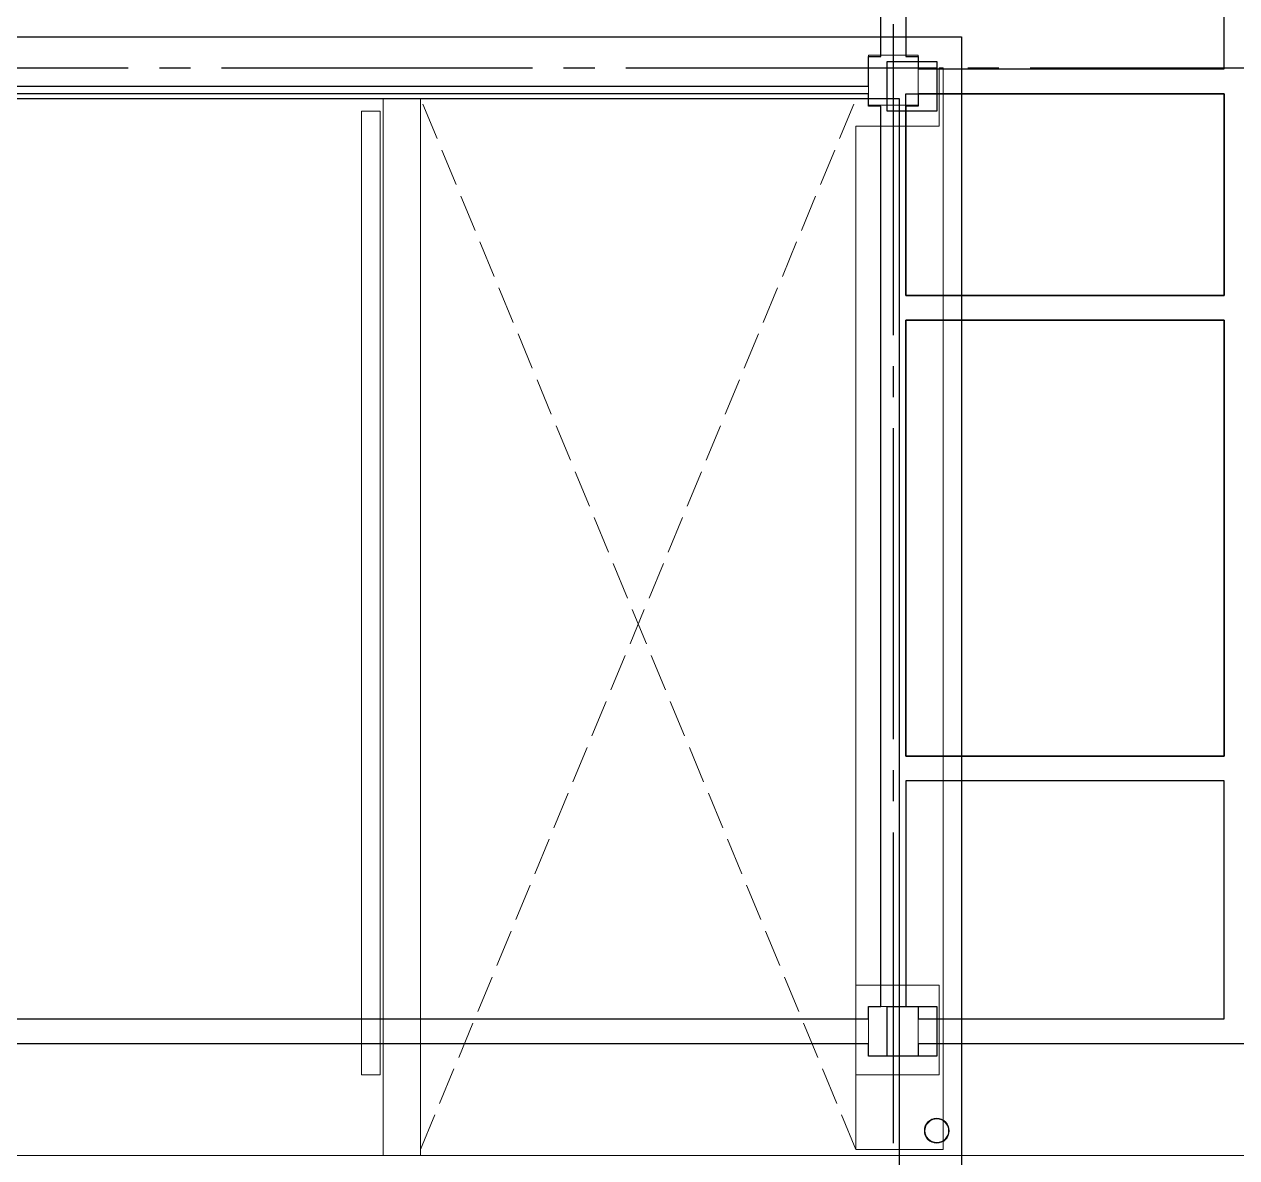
# Model space of a CAD drawing. Extents: x -960 to 27370, y -3283 to 11880.
# Drawn here: x 18621 to 19596, y 9048 to 9960 of the extents above; entities that cross this region are included whole.
import ezdxf
from ezdxf.enums import TextEntityAlignment as Align

# ---------------------------------------------------------------- set-up
doc = ezdxf.new("R2010")
doc.units = 0
doc.header["$LTSCALE"] = 100
doc.linetypes.add('X-S-FAB-L10$0$COL-CEN-LIN', pattern=[3.25, 2.5, -0.25, 0.25, -0.25])
doc.linetypes.add('X-S-FAB-L10$0$HIDDEN', pattern=[0.4, 0.3, -0.1])
for name, color, linetype in [('0-xref', 8, 'Continuous'), ('X-S-FAB-L10$0$0-DIM-TXT', 8, 'Continuous'), ('X-S-FAB-L10$0$A-OBJE-2D', 8, 'X-S-FAB-L10$0$HIDDEN'), ('X-S-FAB-L10$0$A-OBJE-MEP', 8, 'Continuous'), ('X-S-FAB-L10$0$A-WALL-EX', 8, 'Continuous'), ('X-S-FAB-L10$0$A-WALL-IN', 8, 'Continuous'), ('X-S-FAB-L10$0$ASP_5', 8, 'Continuous'), ('X-S-FAB-L10$0$BLOCK', 8, 'Continuous'), ('X-S-FAB-L10$0$CCL', 8, 'X-S-FAB-L10$0$COL-CEN-LIN'), ('X-S-FAB-L10$0$COL-S', 8, 'Continuous'), ('X-S-FAB-L10$0$S-BEAM-SHOW', 8, 'Continuous'), ('X-S-FAB-L10$0$S-COL', 8, 'Continuous'), ('X-S-FAB-L10$0$Steel Frame-188K', 8, 'Continuous')]:
    doc.layers.add(name, color=color, linetype=linetype)
doc.styles.add('X-S-FAB-L10$0$CHINA', font='simplex.shx', dxfattribs={"width": 0.75, "bigfont": 'chineset.shx'})
doc.styles.add('X-S-FAB-L10$0$Standard', font='', dxfattribs={"width": 0.8})
doc.styles.add('X-S-FAB-L10$0$TG_NOTE_TEXT', font='simplex.shx', dxfattribs={"width": 0.75, "bigfont": 'chineset.shx'})
doc.styles.get('X-S-FAB-L10$0$Standard').set_extended_font_data('Microsoft JhengHei')

# ---------------------------------------------------------------- blocks, each defined once
blk = doc.blocks.new('X-S-FAB-L10$0$FAB2-L05')
at = {"layer": 'X-S-FAB-L10$0$CCL'}
for p, q in [((-6840, 11005), (-6840, 0)), ((-26880, 10645), (1210, 10645))]:
    blk.add_line(p, q, dxfattribs=at)
at = {"layer": 'X-S-FAB-L10$0$COL-S'}
for points in [[(-6845, 10650), (-6805, 10650), (-6805, 10610), (-6845, 10610)], [(-6845, 9890), (-6805, 9890), (-6805, 9850), (-6845, 9850)]]:
    blk.add_lwpolyline(points, close=True, dxfattribs=at)
blk = doc.blocks.new('X-S-FAB-L10')
at = {"layer": 'X-S-FAB-L10$0$A-OBJE-2D', "lineweight": 0}
for p, q in [((18940, 9055), (19290, 9900)), ((19290, 9055), (18940, 9900))]:
    blk.add_line(p, q, dxfattribs=at)
at = {"layer": 'X-S-FAB-L10$0$A-OBJE-MEP', "lineweight": 0, "flags": 128}
blk.add_lwpolyline([(19364.5, 9070, 1), (19345.5, 9070, 1)], format="xyb", close=True, dxfattribs=at)
at = {"layer": 'X-S-FAB-L10$0$A-OBJE-MEP', "lineweight": 0}
blk.add_circle((19355, 9070), 10, dxfattribs=at)
at = {"layer": 'X-S-FAB-L10$0$A-WALL-EX', "lineweight": 0, "flags": 128}
for points in [[(24360, 9050), (15170, 9050)], [(15170, 9050), (24360, 9050)], [(15170, 9050), (24360, 9050)], [(15170, 9050), (24360, 9050)], [(15170, 9050), (24360, 9050)], [(15170, 9050), (24360, 9050)], [(15170, 9050), (24360, 9050)], [(15170, 9050), (24360, 9050)]]:
    blk.add_lwpolyline(points, dxfattribs=at)
at = {"layer": 'X-S-FAB-L10$0$A-WALL-IN', "lineweight": 0, "flags": 128}
for points in [[(18892.5, 9890), (18892.5, 9115)], [(18907.5, 9890), (18892.5, 9890)], [(18907.5, 9115), (18907.5, 9890)], [(18892.5, 9115), (18907.5, 9115)]]:
    blk.add_lwpolyline(points, dxfattribs=at)
at = {"layer": 'X-S-FAB-L10$0$ASP_5'}
for p, q in [((15120, 9950), (19375, 9950)), ((19375, 9950), (19375, 9028)), ((19325, 9900), (15170, 9900)), ((19325, 9028), (19325, 9900))]:
    blk.add_line(p, q, dxfattribs=at)
at = {"layer": 'X-S-FAB-L10$0$COL-S'}
for p, q in [((19315, 9930), (19355, 9930)), ((19315, 9890), (19315, 9930)), ((19355, 9930), (19355, 9890)), ((19355, 9890), (19315, 9890)), ((19315, 9170), (19355, 9170)), ((19315, 9130), (19315, 9170)), ((19355, 9170), (19355, 9130)), ((19355, 9130), (19315, 9130))]:
    blk.add_line(p, q, dxfattribs=at)
at = {"layer": 'X-S-FAB-L10$0$S-BEAM-SHOW', "lineweight": 0, "flags": 128}
for points in [[(19360, 9925), (19357, 9925)], [(19357, 9878), (19357, 9925)], [(19360, 9925), (19360, 9055)], [(18910, 9900), (18910, 9050)], [(18940, 9900), (18910, 9900)], [(18940, 9900), (18940, 9050)], [(19290, 9878), (19357, 9878)], [(19290, 9878), (19290, 9187)], [(19357, 9187), (19290, 9187)], [(19290, 9187), (19290, 9115)], [(19357, 9115), (19357, 9187)], [(19290, 9115), (19357, 9115)], [(19290, 9115), (19290, 9055)], [(18940, 9050), (18910, 9050)], [(19290, 9055), (19360, 9055)]]:
    blk.add_lwpolyline(points, dxfattribs=at)
at = {"layer": 'X-S-FAB-L10$0$S-COL', "lineweight": 0, "flags": 128}
for points in [[(19300, 9895), (19340, 9895), (19340, 9935), (19300, 9935)], [(19300, 9130), (19340, 9130), (19340, 9170), (19300, 9170)]]:
    blk.add_lwpolyline(points, close=True, dxfattribs=at)
at = {"layer": 'X-S-FAB-L10$0$Steel Frame-188K'}
for points in [[(20955, 9140), (20205, 9140), (20205, 9105), (20115, 9105), (20115, 9140), (19340, 9140), (19340, 9130), (19300, 9130), (19300, 9140), (18500, 9140), (18500, 9130), (18460, 9130), (17660, 9133.226), (17660, 9130), (17620, 9130), (16820, 9134.878), (16820, 9130), (16780, 9130), (15980, 9140), (15980, 9130), (15940, 9130), (15940, 9140), (15165, 9140)], [(15165, 9922.768), (15940, 9922.768), (15940, 9934), (15980, 9934), (15980, 9910.252), (15980, 9910.252), (16780, 9910.252), (16780, 9934), (16820, 9934), (16820, 9910.252), (17620, 9910.252), (17620, 9934), (17660, 9934), (17660, 9910.252), (18460, 9910.252), (18460, 9934), (18500, 9934), (18500, 9910.252), (19300, 9910.252), (19300, 9934), (19310, 9934), (19310, 10148.332), (19330, 10148.332), (24350, 10148.332)]]:
    blk.add_lwpolyline(points, dxfattribs=at)
for points in [[(19586.174, 10128.332), (19330, 10128.332), (19330, 9934), (19340, 9934), (19340, 9924), (19586.174, 9924)], [(19310, 9894), (19300, 9894), (19300, 9904), (18500, 9904), (18500, 9894), (18490, 9894), (18490, 9170), (18500, 9170), (18500, 9160), (19300, 9160), (19300, 9170), (19310, 9170)], [(19586.174, 9904), (19340, 9904), (19340, 9894), (19330, 9894), (19330, 9741.895), (19586.174, 9741.895)], [(19586.174, 9904), (19586.174, 9741.895), (19330, 9741.895), (19330, 9904)], [(19586.174, 9721.895), (19330, 9721.895), (19330, 9371.363), (19586.174, 9371.363)], [(19330, 9721.895), (19586.174, 9721.895), (19586.174, 9371.363), (19330, 9371.363)], [(19586.174, 9351.363), (19330, 9351.363), (19330, 9170), (19340, 9170), (19340, 9160), (19586.174, 9160)]]:
    blk.add_lwpolyline(points, close=True, dxfattribs=at)
at = {"layer": 'X-S-FAB-L10$0$BLOCK'}
blk.add_blockref('X-S-FAB-L10$0$FAB2-L05', (26160, -720), dxfattribs=at)
at = {"style": 'X-S-FAB-L10$0$TG_NOTE_TEXT', "width": 0.5, "flags": 1}
for p in [(7463.301, 9020), (18268.251, 8649), (11197.77, 4800.167), (16485.801, 4800.167), (25420.27, 2635), (13360, 320.001, 0), (7463.301, -33.333)]:
    blk.add_attdef('WH', text='', height=20, dxfattribs=at).set_placement(p, align=Align.BOTTOM_LEFT)
at = {"width": 0.5}
for style, p in [('X-S-FAB-L10$0$TG_NOTE_TEXT', (7585, 9020)), ('X-S-FAB-L10$0$TG_NOTE_TEXT', (18389.95, 8649)), ('X-S-FAB-L10$0$TG_NOTE_TEXT', (11117.5, 4813.5)), ('X-S-FAB-L10$0$TG_NOTE_TEXT', (16607.5, 4813.5)), ('X-S-FAB-L10$0$TG_NOTE_TEXT', (25350, 2635)), ('X-S-FAB-L10$0$Standard', (13129.375, 325.001, 0)), ('X-S-FAB-L10$0$TG_NOTE_TEXT', (7585, -20))]:
    blk.add_attdef('DESC', text='', height=10, dxfattribs=dict(at, style=style)).set_placement(p, align=Align.BOTTOM_LEFT)
for tag, style, p in [('TYPE', 'X-S-FAB-L10$0$TG_NOTE_TEXT', (7619.286, 9020)), ('NO', 'X-S-FAB-L10$0$TG_NOTE_TEXT', (7650.095, 9020)), ('TYPE', 'X-S-FAB-L10$0$TG_NOTE_TEXT', (18424.236, 8649)), ('NO', 'X-S-FAB-L10$0$TG_NOTE_TEXT', (18455.045, 8649)), ('NO', 'X-S-FAB-L10$0$TG_NOTE_TEXT', (11088.595, 4813.5)), ('TYPE', 'X-S-FAB-L10$0$TG_NOTE_TEXT', (11151.786, 4813.5)), ('TYPE', 'X-S-FAB-L10$0$TG_NOTE_TEXT', (16641.786, 4813.5)), ('NO', 'X-S-FAB-L10$0$TG_NOTE_TEXT', (16672.595, 4813.5)), ('NO', 'X-S-FAB-L10$0$TG_NOTE_TEXT', (25313, 2635)), ('TYPE', 'X-S-FAB-L10$0$TG_NOTE_TEXT', (25350, 2635)), ('NO', 'X-S-FAB-L10$0$Standard', (13100, 320.001, 0)), ('TYPE', 'X-S-FAB-L10$0$Standard', (13129.375, 320.001, 0)), ('TYPE', 'X-S-FAB-L10$0$TG_NOTE_TEXT', (7619.286, -20)), ('NO', 'X-S-FAB-L10$0$TG_NOTE_TEXT', (7650.095, -20))]:
    blk.add_attdef(tag, text='', height=10, dxfattribs=dict(at, style=style)).set_placement(p, align=Align.BOTTOM_RIGHT)
for rotation, style, p in [(180, 'X-S-FAB-L10$0$Standard', (317.625, 7480)), (180, 'X-S-FAB-L10$0$Standard', (1217.625, 7480)), (90, 'X-S-FAB-L10$0$TG_NOTE_TEXT', (24310, 3647.5)), (270, 'X-S-FAB-L10$0$TG_NOTE_TEXT', (17080, 1605))]:
    blk.add_attdef('DESC', text='', height=10, rotation=rotation, dxfattribs=dict(at, style=style)).set_placement(p, align=Align.BOTTOM_LEFT)
for tag, rotation, style, p in [('NO', 180, 'X-S-FAB-L10$0$Standard', (347, 7480)), ('NO', 180, 'X-S-FAB-L10$0$Standard', (1247, 7480)), ('TYPE', 180, 'X-S-FAB-L10$0$Standard', (317.625, 7480)), ('TYPE', 180, 'X-S-FAB-L10$0$Standard', (1217.625, 7480)), ('TYPE', 90, 'X-S-FAB-L10$0$TG_NOTE_TEXT', (24310, 3647.5)), ('NO', 90, 'X-S-FAB-L10$0$TG_NOTE_TEXT', (24310, 3610.5)), ('TYPE', 270, 'X-S-FAB-L10$0$TG_NOTE_TEXT', (17080, 1605)), ('NO', 270, 'X-S-FAB-L10$0$TG_NOTE_TEXT', (17080, 1573))]:
    blk.add_attdef(tag, text='', height=10, rotation=rotation, dxfattribs=dict(at, style=style)).set_placement(p, align=Align.BOTTOM_RIGHT)
at = {"style": 'X-S-FAB-L10$0$TG_NOTE_TEXT', "width": 0.5, "flags": 1}
for rotation, p in [(180, (43, 7480)), (180, (943, 7480)), (90, (24310, 3717.77)), (270, (17080, 1711.699))]:
    blk.add_attdef('WH', text='', height=20, rotation=rotation, dxfattribs=at).set_placement(p, align=Align.BOTTOM_LEFT)
at = {"layer": 'X-S-FAB-L10$0$0-DIM-TXT', "style": 'X-S-FAB-L10$0$CHINA', "width": 0.75}
for p in [(667.414, 7855.1, -2689.4), (22627.353, 6728.814), (25644.722, 6728.814), (24778.787, 5569.051), (1118.252, 4980), (417.801, 4594.623), (23874.84, 4355), (22927.43, 4330.122), (23749.869, 3901.367), (417.801, 3765.236), (1118.252, 3730), (417.801, 3115.79), (536.882, 2227.832), (16908.994, 1782.652), (888.445, 880.466), (16977.43, 750), (18878.841, 750), (25641.221, 553.233), (21364.03, 526.894)]:
    blk.add_attdef('HIG', text='', height=80, dxfattribs=at).set_placement(p, align=Align.MIDDLE_LEFT)

msp = doc.modelspace()

# ---------------------------------------------------------------- block references
at = {"layer": '0-xref'}
msp.add_blockref('X-S-FAB-L10', (0, 0), dxfattribs=at)

doc.saveas('drawing.dxf')
